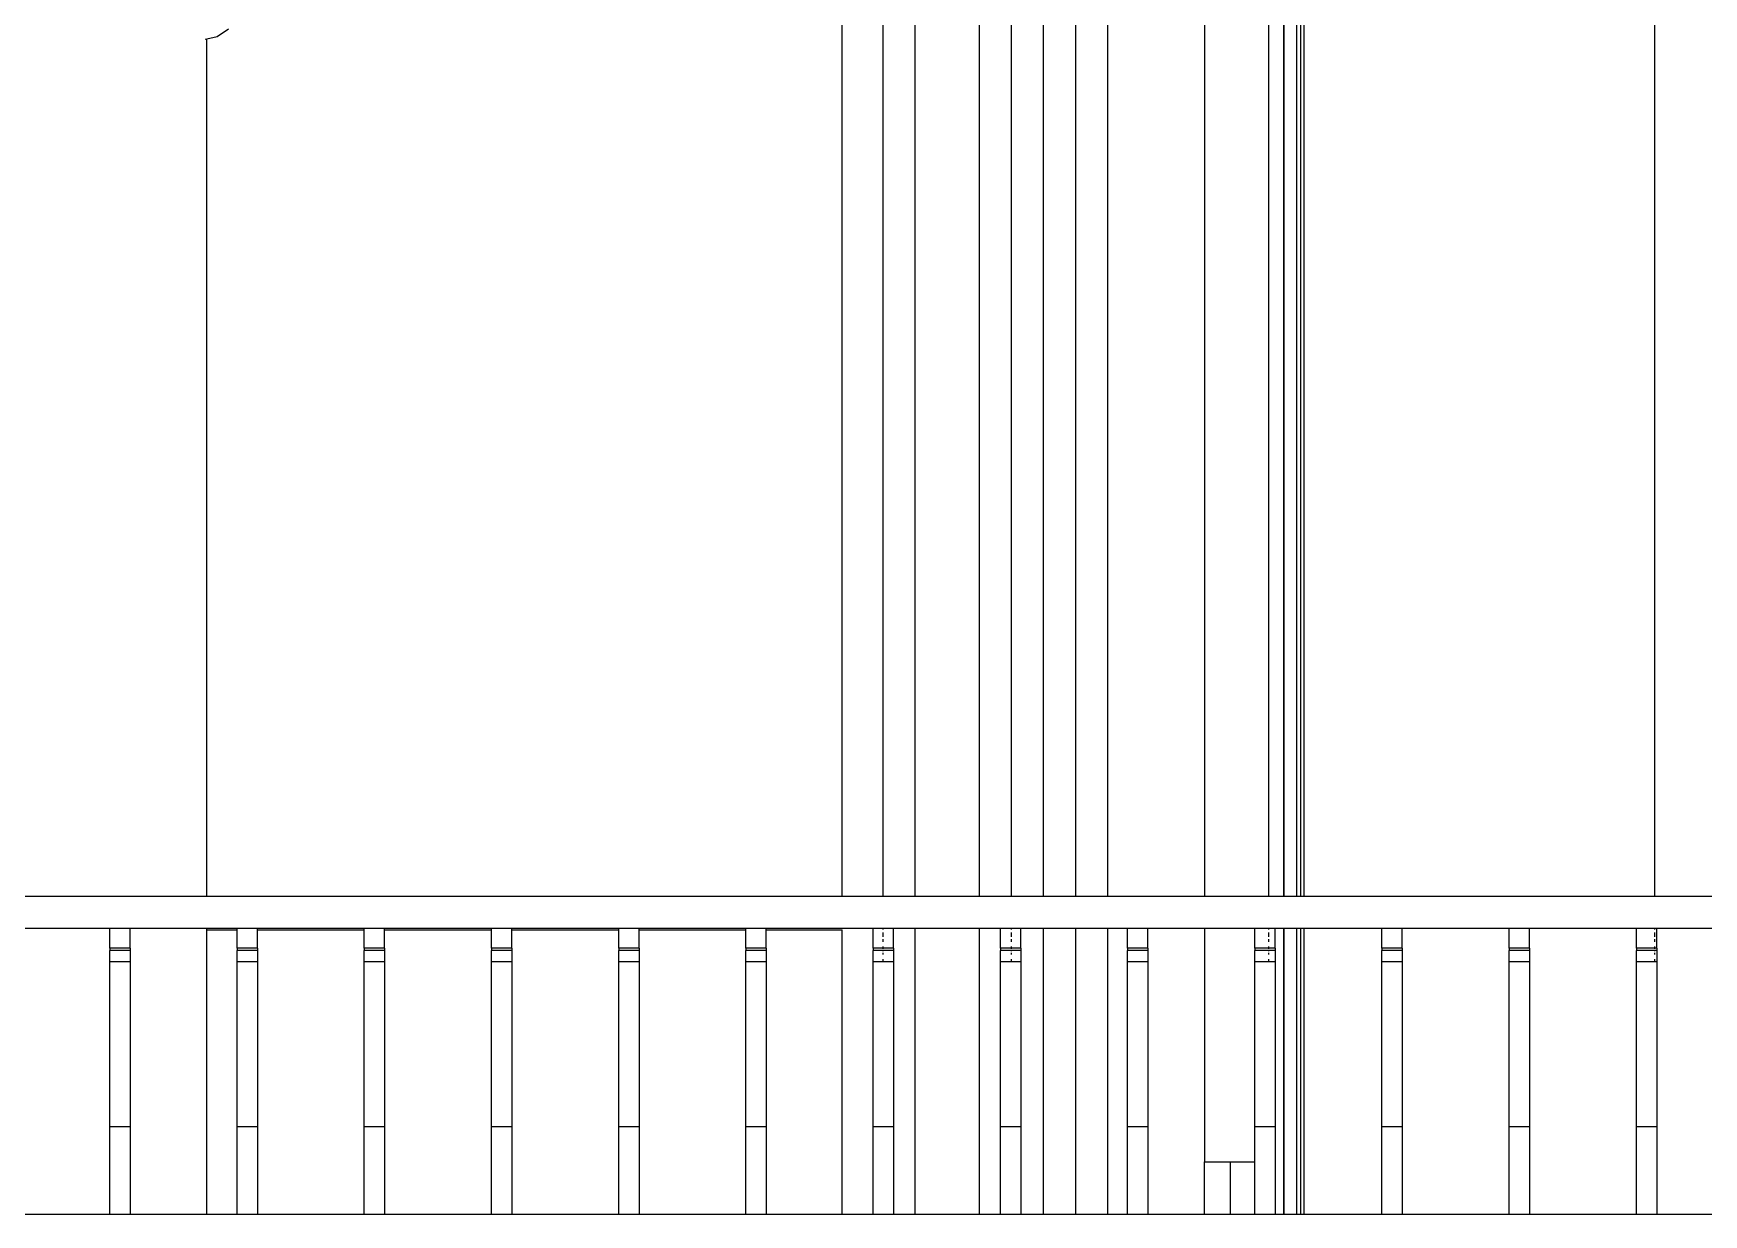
# Model space of a CAD drawing. Extents: x -24961 to 905641, y -154323 to 635957.
# Drawn here: x 435308 to 437904, y -115065 to -113228 of the extents above; entities that cross this region are included whole.
import ezdxf

# ---------------------------------------------------------------- set-up
doc = ezdxf.new("R2010")
doc.units = 0
doc.header["$LTSCALE"] = 1000
doc.header["$MEASUREMENT"] = 0
doc.layers.add('窗', color=154, linetype='Continuous')

msp = doc.modelspace()

# ---------------------------------------------------------------- linework, layer by layer
for p, q in [((436928.2, -114570), (436928.2, -112532)), ((436978.2, -114570), (436978.2, -112532)), ((437128.2, -112532), (437128.2, -114570)), ((437228.2, -114570), (437228.2, -112532)), ((437252.1, -114570), (437252.1, -112532)), ((437828.2, -112532), (437828.2, -114570)), ((437278.2, -114570), (437278.2, -112658.2)), ((437283.2, -114570), (437283.2, -112658.2)), ((436678.2, -112674.9), (436678.2, -114570)), ((436778.2, -112674.9), (436778.2, -114570)), ((436828.2, -114570), (436828.2, -112674.9)), ((436878.2, -114570), (436878.2, -112674.9)), ((437272.2, -114570), (437272.2, -112834.5)), ((437251.5, -114570), (437251.5, -112854.4)), ((437251.7, -114570), (437251.7, -112854.4)), ((435593.5, -113232.9), (435611.4, -113220.8)), ((435575.1, -113237), (435577.4, -113236.5)), ((435577.4, -113236.5), (435593.5, -113232.9)), ((435577.4, -114570), (435577.4, -113236.5)), ((435577.4, -114570), (435281.4, -114570)), ((436564.9, -114570), (435577.4, -114570)), ((436628.2, -114570), (436564.9, -114570)), ((436678.2, -114570), (436628.2, -114570)), ((436778.2, -114570), (436678.2, -114570)), ((436828.2, -114570), (436778.2, -114570)), ((436878.2, -114570), (436828.2, -114570)), ((436928.2, -114570), (436878.2, -114570)), ((436978.2, -114570), (436928.2, -114570)), ((437128.2, -114570), (436978.2, -114570)), ((437228.2, -114570), (437128.2, -114570)), ((437251.5, -114570), (437228.2, -114570)), ((437251.7, -114570), (437251.5, -114570)), ((437252.1, -114570), (437251.7, -114570)), ((437272.2, -114570), (437252.1, -114570)), ((437278.2, -114570), (437272.2, -114570)), ((437283.2, -114570), (437278.2, -114570)), ((437828.2, -114570), (437283.2, -114570)), ((438228.2, -114570), (437828.2, -114570)), ((435426.8, -114619.7), (435281.4, -114619.7)), ((435458.4, -114619.7), (435426.8, -114619.7)), ((435426.8, -114650.4), (435426.8, -114619.7)), ((435577.4, -114619.7), (435458.4, -114619.7)), ((435458.4, -114650.4), (435458.4, -114619.7)), ((435577.4, -114621.9), (435577.4, -114619.7)), ((435624.6, -114619.7), (435577.4, -114619.7)), ((435577.4, -114621.9), (435624.6, -114621.9)), ((435577.4, -115064.5), (435577.4, -114621.9)), ((435656.2, -114619.7), (435624.6, -114619.7)), ((435624.6, -114621.9), (435624.6, -114619.7)), ((435624.6, -114650.4), (435624.6, -114621.9)), ((435822.3, -114619.7), (435656.2, -114619.7)), ((435656.2, -114621.9), (435656.2, -114619.7)), ((435656.2, -114621.9), (435822.3, -114621.9)), ((435656.2, -114650.4), (435656.2, -114621.9)), ((435853.9, -114619.7), (435822.3, -114619.7)), ((435822.3, -114621.9), (435822.3, -114619.7)), ((435822.3, -114650.4), (435822.3, -114621.9)), ((436020.1, -114619.7), (435853.9, -114619.7)), ((435853.9, -114621.9), (435853.9, -114619.7)), ((435853.9, -114621.9), (436020.1, -114621.9)), ((435853.9, -114650.4), (435853.9, -114621.9)), ((436051.7, -114619.7), (436020.1, -114619.7)), ((436020.1, -114621.9), (436020.1, -114619.7)), ((436020.1, -114650.4), (436020.1, -114621.9)), ((436217.8, -114619.7), (436051.7, -114619.7)), ((436051.7, -114621.9), (436051.7, -114619.7)), ((436051.7, -114621.9), (436217.8, -114621.9)), ((436051.7, -114650.4), (436051.7, -114621.9)), ((436249.4, -114619.7), (436217.8, -114619.7)), ((436217.8, -114621.9), (436217.8, -114619.7)), ((436217.8, -114650.4), (436217.8, -114621.9)), ((436415.6, -114619.7), (436249.4, -114619.7)), ((436249.4, -114621.9), (436249.4, -114619.7)), ((436249.4, -114621.9), (436415.6, -114621.9)), ((436249.4, -114650.4), (436249.4, -114621.9)), ((436447.2, -114619.7), (436415.6, -114619.7)), ((436415.6, -114621.9), (436415.6, -114619.7)), ((436415.6, -114650.4), (436415.6, -114621.9)), ((436613.3, -114619.7), (436447.2, -114619.7)), ((436447.2, -114621.9), (436447.2, -114619.7)), ((436447.2, -114621.9), (436564.9, -114621.9)), ((436447.2, -114650.4), (436447.2, -114621.9)), ((436564.9, -115064.5), (436564.9, -114621.9)), ((436628.2, -114619.7), (436613.3, -114619.7)), ((436613.3, -114650.4), (436613.3, -114619.7)), ((436628.2, -114619.7), (436628.2, -114621.3)), ((436644.9, -114619.7), (436628.2, -114619.7)), ((436628.2, -114625.8), (436628.2, -114632.5)), ((436678.2, -114619.7), (436644.9, -114619.7)), ((436644.9, -114650.4), (436644.9, -114619.7)), ((436678.2, -114619.7), (436678.2, -115064.5)), ((436778.2, -114619.7), (436678.2, -114619.7)), ((436778.2, -114619.7), (436778.2, -115064.5)), ((436811.1, -114619.7), (436778.2, -114619.7)), ((436828.2, -114619.7), (436811.1, -114619.7)), ((436811.1, -114650.4), (436811.1, -114619.7)), ((436828.2, -114621.3), (436828.2, -114619.7)), ((436842.7, -114619.7), (436828.2, -114619.7)), ((436828.2, -114632.5), (436828.2, -114625.8)), ((436878.2, -114619.7), (436842.7, -114619.7)), ((436842.7, -114650.4), (436842.7, -114619.7)), ((436928.2, -114619.7), (436878.2, -114619.7)), ((436878.2, -115064.5), (436878.2, -114619.7)), ((436928.2, -115064.5), (436928.2, -114619.7)), ((436978.2, -114619.7), (436928.2, -114619.7)), ((436978.2, -115064.5), (436978.2, -114619.7)), ((437008.8, -114619.7), (436978.2, -114619.7)), ((437040.4, -114619.7), (437008.8, -114619.7)), ((437008.8, -114650.4), (437008.8, -114619.7)), ((437128.2, -114619.7), (437040.4, -114619.7)), ((437040.4, -114650.4), (437040.4, -114619.7)), ((437128.2, -114619.7), (437128.2, -114982.7)), ((437206.6, -114619.7), (437128.2, -114619.7)), ((437228.2, -114619.7), (437206.6, -114619.7)), ((437206.6, -114650.4), (437206.6, -114619.7)), ((437228.2, -114621.3), (437228.2, -114619.7)), ((437238.2, -114619.7), (437228.2, -114619.7)), ((437228.2, -114632.5), (437228.2, -114625.8)), ((437251.5, -114619.7), (437238.2, -114619.7)), ((437238.2, -114650.4), (437238.2, -114619.7)), ((437251.5, -115064.5), (437251.5, -114619.7)), ((437251.7, -114619.7), (437251.5, -114619.7)), ((437251.7, -115064.5), (437251.7, -114619.7)), ((437252.1, -114619.7), (437251.7, -114619.7)), ((437252.1, -115064.5), (437252.1, -114619.7)), ((437272.2, -114619.7), (437252.1, -114619.7)), ((437272.2, -115064.5), (437272.2, -114619.7)), ((437278.2, -114619.7), (437272.2, -114619.7)), ((437278.2, -115064.5), (437278.2, -114619.7)), ((437283.2, -114619.7), (437278.2, -114619.7)), ((437283.2, -115064.5), (437283.2, -114619.7)), ((437404.3, -114619.7), (437283.2, -114619.7)), ((437435.9, -114619.7), (437404.3, -114619.7)), ((437404.3, -114650.4), (437404.3, -114619.7)), ((437602.1, -114619.7), (437435.9, -114619.7)), ((437435.9, -114650.4), (437435.9, -114619.7)), ((437633.7, -114619.7), (437602.1, -114619.7)), ((437602.1, -114650.4), (437602.1, -114619.7)), ((437799.8, -114619.7), (437633.7, -114619.7)), ((437633.7, -114650.4), (437633.7, -114619.7)), ((437828.2, -114619.7), (437799.8, -114619.7)), ((437799.8, -114650.4), (437799.8, -114619.7)), ((437828.2, -114619.7), (437828.2, -114621.3)), ((437831.5, -114619.7), (437828.2, -114619.7)), ((437828.2, -114625.8), (437828.2, -114632.5)), ((437997.6, -114619.7), (437831.5, -114619.7)), ((437831.5, -114650.4), (437831.5, -114619.7)), ((435458.4, -114650.4), (435426.8, -114650.4)), ((435426.8, -114650.4), (435426.8, -114654)), ((435458.4, -114654), (435426.8, -114654)), ((435426.8, -114671.7), (435426.8, -114654)), ((435458.4, -114650.4), (435458.4, -114654)), ((435458.4, -114654), (435458.4, -114671.7)), ((435656.2, -114650.4), (435624.6, -114650.4)), ((435624.6, -114650.4), (435624.6, -114654)), ((435656.2, -114654), (435624.6, -114654)), ((435624.6, -114671.7), (435624.6, -114654)), ((435656.2, -114650.4), (435656.2, -114654)), ((435656.2, -114654), (435656.2, -114671.7)), ((435853.9, -114650.4), (435822.3, -114650.4)), ((435822.3, -114650.4), (435822.3, -114654)), ((435853.9, -114654), (435822.3, -114654)), ((435822.3, -114671.7), (435822.3, -114654)), ((435853.9, -114650.4), (435853.9, -114654)), ((435853.9, -114654), (435853.9, -114671.7)), ((436051.7, -114650.4), (436020.1, -114650.4)), ((436020.1, -114650.4), (436020.1, -114654)), ((436051.7, -114654), (436020.1, -114654)), ((436020.1, -114671.7), (436020.1, -114654)), ((436051.7, -114650.4), (436051.7, -114654)), ((436051.7, -114654), (436051.7, -114671.7)), ((436249.4, -114650.4), (436217.8, -114650.4)), ((436217.8, -114650.4), (436217.8, -114654)), ((436249.4, -114654), (436217.8, -114654)), ((436217.8, -114671.7), (436217.8, -114654)), ((436249.4, -114650.4), (436249.4, -114654)), ((436249.4, -114654), (436249.4, -114671.7)), ((436447.2, -114650.4), (436415.6, -114650.4)), ((436415.6, -114650.4), (436415.6, -114654)), ((436447.2, -114654), (436415.6, -114654)), ((436415.6, -114671.7), (436415.6, -114654)), ((436447.2, -114650.4), (436447.2, -114654)), ((436447.2, -114654), (436447.2, -114671.7)), ((436628.2, -114650.4), (436613.3, -114650.4)), ((436613.3, -114650.4), (436613.3, -114654)), ((436628.2, -114654), (436613.3, -114654)), ((436613.3, -114671.7), (436613.3, -114654)), ((436628.2, -114636.4), (436628.2, -114640.3)), ((436628.2, -114647.9), (436628.2, -114650.4)), ((436628.2, -114650.4), (436628.2, -114651.2)), ((436644.9, -114650.4), (436628.2, -114650.4)), ((436628.2, -114654), (436628.2, -114654.7)), ((436644.9, -114654), (436628.2, -114654)), ((436628.2, -114657.3), (436628.2, -114660.3)), ((436644.9, -114650.4), (436644.9, -114654)), ((436644.9, -114654), (436644.9, -114671.7)), ((436828.2, -114650.4), (436811.1, -114650.4)), ((436811.1, -114650.4), (436811.1, -114654)), ((436828.2, -114654), (436811.1, -114654)), ((436811.1, -114671.7), (436811.1, -114654)), ((436828.2, -114640.3), (436828.2, -114636.4)), ((436828.2, -114650.4), (436828.2, -114647.9)), ((436828.2, -114651.2), (436828.2, -114650.4)), ((436842.7, -114650.4), (436828.2, -114650.4)), ((436828.2, -114654.7), (436828.2, -114654)), ((436842.7, -114654), (436828.2, -114654)), ((436828.2, -114660.3), (436828.2, -114657.3)), ((436842.7, -114650.4), (436842.7, -114654)), ((436842.7, -114654), (436842.7, -114671.7)), ((437040.4, -114650.4), (437008.8, -114650.4)), ((437008.8, -114650.4), (437008.8, -114654)), ((437040.4, -114654), (437008.8, -114654)), ((437008.8, -114671.7), (437008.8, -114654)), ((437040.4, -114650.4), (437040.4, -114654)), ((437040.4, -114654), (437040.4, -114671.7)), ((437228.2, -114650.4), (437206.6, -114650.4)), ((437206.6, -114650.4), (437206.6, -114654)), ((437228.2, -114654), (437206.6, -114654)), ((437206.6, -114671.7), (437206.6, -114654)), ((437228.2, -114640.3), (437228.2, -114636.4)), ((437228.2, -114650.4), (437228.2, -114647.9)), ((437238.2, -114650.4), (437228.2, -114650.4)), ((437228.2, -114651.2), (437228.2, -114650.4)), ((437228.2, -114654.7), (437228.2, -114654)), ((437238.2, -114654), (437228.2, -114654)), ((437228.2, -114660.3), (437228.2, -114657.3)), ((437238.2, -114650.4), (437238.2, -114654)), ((437238.2, -114654), (437238.2, -114671.7)), ((437435.9, -114650.4), (437404.3, -114650.4)), ((437404.3, -114650.4), (437404.3, -114654)), ((437435.9, -114654), (437404.3, -114654)), ((437404.3, -114671.7), (437404.3, -114654)), ((437435.9, -114650.4), (437435.9, -114654)), ((437435.9, -114654), (437435.9, -114671.7)), ((437633.7, -114650.4), (437602.1, -114650.4)), ((437602.1, -114650.4), (437602.1, -114654)), ((437633.7, -114654), (437602.1, -114654)), ((437602.1, -114671.7), (437602.1, -114654)), ((437633.7, -114650.4), (437633.7, -114654)), ((437633.7, -114654), (437633.7, -114671.7)), ((437828.2, -114650.4), (437799.8, -114650.4)), ((437799.8, -114650.4), (437799.8, -114654)), ((437828.2, -114654), (437799.8, -114654)), ((437799.8, -114671.7), (437799.8, -114654)), ((437828.2, -114636.4), (437828.2, -114640.3)), ((437828.2, -114647.9), (437828.2, -114650.4)), ((437831.5, -114650.4), (437828.2, -114650.4)), ((437828.2, -114650.4), (437828.2, -114651.2)), ((437828.2, -114654), (437828.2, -114654.7)), ((437831.5, -114654), (437828.2, -114654)), ((437828.2, -114657.3), (437828.2, -114660.3)), ((437831.5, -114650.4), (437831.5, -114654)), ((437831.5, -114654), (437831.5, -114671.7)), ((435458.4, -114671.7), (435426.8, -114671.7)), ((435426.8, -114928.1), (435426.8, -114671.7)), ((435458.4, -114671.7), (435458.4, -114928.1)), ((435656.2, -114671.7), (435624.6, -114671.7)), ((435624.6, -114928.1), (435624.6, -114671.7)), ((435656.2, -114671.7), (435656.2, -114928.1)), ((435853.9, -114671.7), (435822.3, -114671.7)), ((435822.3, -114928.1), (435822.3, -114671.7)), ((435853.9, -114671.7), (435853.9, -114928.1)), ((436051.7, -114671.7), (436020.1, -114671.7)), ((436020.1, -114928.1), (436020.1, -114671.7)), ((436051.7, -114671.7), (436051.7, -114928.1)), ((436249.4, -114671.7), (436217.8, -114671.7)), ((436217.8, -114928.1), (436217.8, -114671.7)), ((436249.4, -114671.7), (436249.4, -114928.1)), ((436447.2, -114671.7), (436415.6, -114671.7)), ((436415.6, -114928.1), (436415.6, -114671.7)), ((436447.2, -114671.7), (436447.2, -114928.1)), ((436628.2, -114671.7), (436613.3, -114671.7)), ((436613.3, -114928.1), (436613.3, -114671.7)), ((436628.2, -114667.6), (436628.2, -114671.7)), ((436644.9, -114671.7), (436628.2, -114671.7)), ((436644.9, -114671.7), (436644.9, -114928.1)), ((436828.2, -114671.7), (436811.1, -114671.7)), ((436811.1, -114928.1), (436811.1, -114671.7)), ((436828.2, -114671.7), (436828.2, -114667.6)), ((436842.7, -114671.7), (436828.2, -114671.7)), ((436842.7, -114671.7), (436842.7, -114928.1)), ((437040.4, -114671.7), (437008.8, -114671.7)), ((437008.8, -114928.1), (437008.8, -114671.7)), ((437040.4, -114671.7), (437040.4, -114928.1)), ((437228.2, -114671.7), (437206.6, -114671.7)), ((437206.6, -114928.1), (437206.6, -114671.7)), ((437228.2, -114671.7), (437228.2, -114667.6)), ((437238.2, -114671.7), (437228.2, -114671.7)), ((437238.2, -114671.7), (437238.2, -114928.1)), ((437435.9, -114671.7), (437404.3, -114671.7)), ((437404.3, -114928.1), (437404.3, -114671.7)), ((437435.9, -114671.7), (437435.9, -114928.1)), ((437633.7, -114671.7), (437602.1, -114671.7)), ((437602.1, -114928.1), (437602.1, -114671.7)), ((437633.7, -114671.7), (437633.7, -114928.1)), ((437828.2, -114671.7), (437799.8, -114671.7)), ((437799.8, -114928.1), (437799.8, -114671.7)), ((437828.2, -114667.6), (437828.2, -114671.7)), ((437831.5, -114671.7), (437828.2, -114671.7)), ((437831.5, -114671.7), (437831.5, -114928.1)), ((435458.4, -114928.1), (435426.8, -114928.1)), ((435426.8, -115064.5), (435426.8, -114928.1)), ((435458.4, -114928.1), (435458.4, -115064.5)), ((435656.2, -114928.1), (435624.6, -114928.1)), ((435624.6, -115064.5), (435624.6, -114928.1)), ((435656.2, -114928.1), (435656.2, -115064.5)), ((435853.9, -114928.1), (435822.3, -114928.1)), ((435822.3, -115064.5), (435822.3, -114928.1)), ((435853.9, -114928.1), (435853.9, -115064.5)), ((436051.7, -114928.1), (436020.1, -114928.1)), ((436020.1, -115064.5), (436020.1, -114928.1)), ((436051.7, -114928.1), (436051.7, -115064.5)), ((436249.4, -114928.1), (436217.8, -114928.1)), ((436217.8, -115064.5), (436217.8, -114928.1)), ((436249.4, -114928.1), (436249.4, -115064.5)), ((436447.2, -114928.1), (436415.6, -114928.1)), ((436415.6, -115064.5), (436415.6, -114928.1)), ((436447.2, -114928.1), (436447.2, -115064.5)), ((436644.9, -114928.1), (436613.3, -114928.1)), ((436613.3, -115064.5), (436613.3, -114928.1)), ((436644.9, -114928.1), (436644.9, -115064.5)), ((436842.7, -114928.1), (436811.1, -114928.1)), ((436811.1, -115064.5), (436811.1, -114928.1)), ((436842.7, -114928.1), (436842.7, -115064.5)), ((437040.4, -114928.1), (437008.8, -114928.1)), ((437008.8, -115064.5), (437008.8, -114928.1)), ((437040.4, -114928.1), (437040.4, -115064.5)), ((437238.2, -114928.1), (437206.6, -114928.1)), ((437206.6, -114982.7), (437206.6, -114928.1)), ((437238.2, -114928.1), (437238.2, -115064.5)), ((437435.9, -114928.1), (437404.3, -114928.1)), ((437404.3, -115064.5), (437404.3, -114928.1)), ((437435.9, -114928.1), (437435.9, -115064.5)), ((437633.7, -114928.1), (437602.1, -114928.1)), ((437602.1, -115064.5), (437602.1, -114928.1)), ((437633.7, -114928.1), (437633.7, -115064.5)), ((437831.5, -114928.1), (437799.8, -114928.1)), ((437799.8, -115064.5), (437799.8, -114928.1)), ((437831.5, -114928.1), (437831.5, -115064.5)), ((437128.2, -115064.5), (437128.2, -114982.7)), ((437128.2, -114982.7), (437168.2, -114982.7)), ((437128.2, -115064.5), (437128.2, -114982.7)), ((437168.2, -114982.7), (437206.6, -114982.7)), ((437168.2, -114982.7), (437168.2, -115064.5)), ((437206.6, -115064.5), (437206.6, -114982.7)), ((435426.8, -115064.5), (435281.4, -115064.5)), ((435458.4, -115064.5), (435426.8, -115064.5)), ((435577.4, -115064.5), (435458.4, -115064.5)), ((435624.6, -115064.5), (435577.4, -115064.5)), ((435656.2, -115064.5), (435624.6, -115064.5)), ((435822.3, -115064.5), (435656.2, -115064.5)), ((435853.9, -115064.5), (435822.3, -115064.5)), ((436020.1, -115064.5), (435853.9, -115064.5)), ((436051.7, -115064.5), (436020.1, -115064.5)), ((436217.8, -115064.5), (436051.7, -115064.5)), ((436249.4, -115064.5), (436217.8, -115064.5)), ((436415.6, -115064.5), (436249.4, -115064.5)), ((436447.2, -115064.5), (436415.6, -115064.5)), ((436564.9, -115064.5), (436447.2, -115064.5)), ((436613.3, -115064.5), (436564.9, -115064.5)), ((436628.2, -115064.5), (436613.3, -115064.5)), ((436628.2, -115063.9), (436628.2, -115064.5)), ((436644.9, -115064.5), (436628.2, -115064.5)), ((436678.2, -115064.5), (436644.9, -115064.5)), ((436778.2, -115064.5), (436678.2, -115064.5)), ((436811.1, -115064.5), (436778.2, -115064.5)), ((436828.2, -115064.5), (436811.1, -115064.5)), ((436828.2, -115064.5), (436828.2, -115063.9)), ((436842.7, -115064.5), (436828.2, -115064.5)), ((436878.2, -115064.5), (436842.7, -115064.5)), ((436928.2, -115064.5), (436878.2, -115064.5)), ((436978.2, -115064.5), (436928.2, -115064.5)), ((437008.8, -115064.5), (436978.2, -115064.5)), ((437040.4, -115064.5), (437008.8, -115064.5)), ((437128.2, -115064.5), (437040.4, -115064.5)), ((437168.2, -115064.5), (437128.2, -115064.5)), ((437206.6, -115064.5), (437168.2, -115064.5)), ((437228.2, -115064.5), (437206.6, -115064.5)), ((437228.2, -115064.5), (437228.2, -115063.9)), ((437238.2, -115064.5), (437228.2, -115064.5)), ((437251.5, -115064.5), (437238.2, -115064.5)), ((437251.7, -115064.5), (437251.5, -115064.5)), ((437252.1, -115064.5), (437251.7, -115064.5)), ((437272.2, -115064.5), (437252.1, -115064.5)), ((437278.2, -115064.5), (437272.2, -115064.5)), ((437283.2, -115064.5), (437278.2, -115064.5)), ((437404.3, -115064.5), (437283.2, -115064.5)), ((437435.9, -115064.5), (437404.3, -115064.5)), ((437602.1, -115064.5), (437435.9, -115064.5)), ((437633.7, -115064.5), (437602.1, -115064.5)), ((437799.8, -115064.5), (437633.7, -115064.5)), ((437828.2, -115064.5), (437799.8, -115064.5)), ((437828.2, -115063.9), (437828.2, -115064.5)), ((437831.5, -115064.5), (437828.2, -115064.5)), ((437997.6, -115064.5), (437831.5, -115064.5))]:
    msp.add_line(p, q)
at = {"layer": '窗'}
for p, q in [((436628.2, -112674.9), (436628.2, -114570)), ((436564.9, -114570), (436564.9, -112971.9))]:
    msp.add_line(p, q, dxfattribs=at)

doc.saveas('drawing.dxf')
